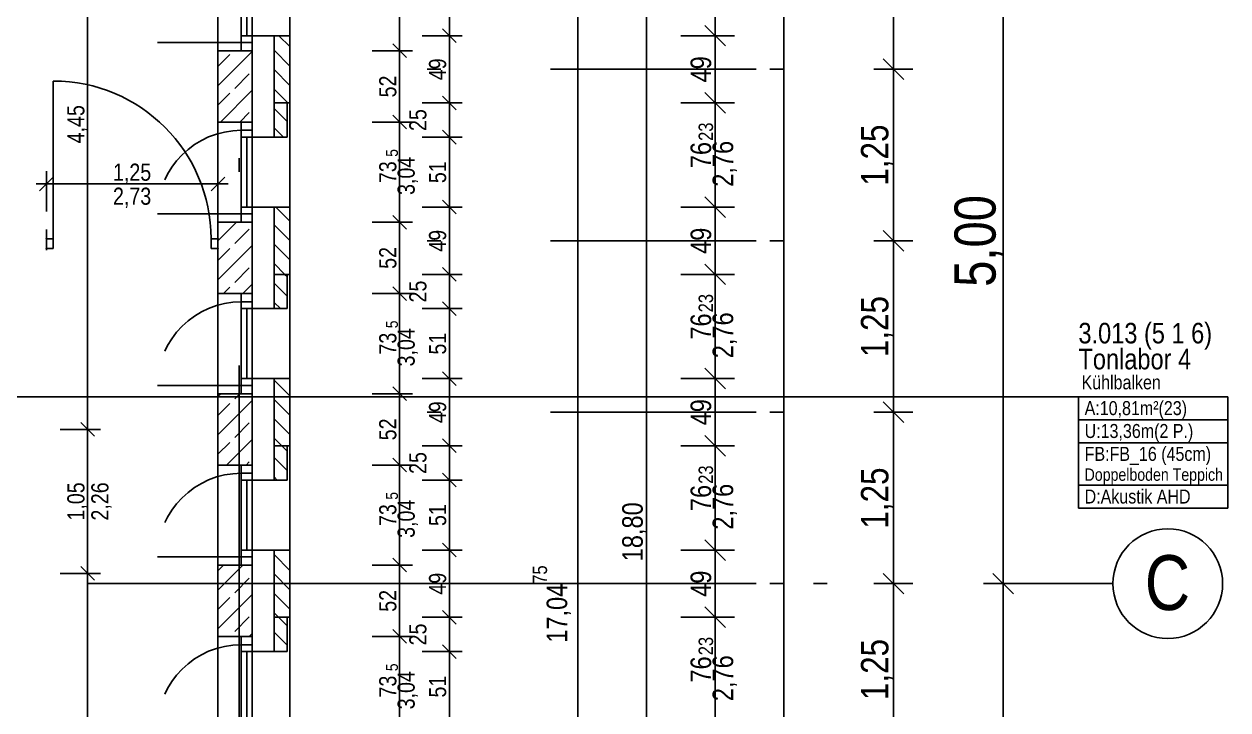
# Model space of a CAD drawing. Extents: x 0.1 to 69.2, y -3.1 to 71.7.
# Drawn here: x 53.24 to 62.02, y 43.11 to 48.11 of the extents above; entities that cross this region are included whole.
import ezdxf

# ---------------------------------------------------------------- set-up
doc = ezdxf.new("R2010")
doc.units = 0
doc.header["$MEASUREMENT"] = 0
for name, pattern in [('Achse', [0.0023, 0, -0.0008, 0.0015, 0]), ('Strichlinie oben', [0.0012, 0.0007, -0.0005]), ('Strichpunktlinie', [0.006703, 0.003528, -0.001764, 0, -0.001411])]:
    doc.linetypes.add(name, pattern=pattern)
for name, color, linetype in [('A11 Achsen-Bem.A', 7, 'Continuous'), ('A11 Achsen.A', 7, 'Continuous'), ('A12 Achsen1-Bem.A', 7, 'Continuous'), ('A12 Achsen1.A', 7, 'Continuous'), ('A27 Unterzug.TK', 7, 'Continuous'), ('A33 Beton Schnitt.TK', 7, 'Continuous'), ('A35 Mauer Schnitt.TK', 7, 'Continuous'), ('A35 Mauer Schnitt_Versatzstein.TK', 7, 'Continuous'), ('A43 Leichte Trennwand.NK', 7, 'Continuous'), ('A48 Fenster.TU', 7, 'Continuous'), ('A71 Bem100.TX', 7, 'Continuous'), ('A74 Raumstempel.TX', 7, 'Continuous')]:
    doc.layers.add(name, color=color, linetype=linetype)
doc.styles.add('ERSTELLTER_STIL_1', font='ARIALN.TTF')
pattern_1 = [(135, (-18.97232, -5.88776), (0.07071068, 0.07071068), [])]
pattern_2 = [(45, (-18.97232, -5.88776), (-0.14142136, 0.14142136), []), (45, (-19.04303, -5.81705), (-0.14142136, 0.14142136), [0.15, -0.05])]

msp = doc.modelspace()

# ---------------------------------------------------------------- hatches: boundary and pattern name
at = {"layer": 'A33 Beton Schnitt.TK', "linetype": 'Continuous', "ltscale": 1000}
h = msp.add_hatch(dxfattribs=at)
h.set_pattern_fill('BETON__STAHLBETON_0003', color=256, scale=100, style=0, pattern_type=2)
h.set_pattern_definition(pattern_2)
h.paths.add_polyline_path([(54.6566, 47.3945), (54.8266, 47.3945), (54.9066, 47.3945), (54.9066, 47.9145), (54.8266, 47.9145), (54.6566, 47.9145)], flags=0)
h = msp.add_hatch(dxfattribs=at)
h.set_pattern_fill('BETON__STAHLBETON_0003', color=256, scale=100, style=0, pattern_type=2)
h.set_pattern_definition(pattern_2)
h.paths.add_polyline_path([(54.6566, 46.1445), (54.8266, 46.1445), (54.9066, 46.1445), (54.9066, 46.6645), (54.8266, 46.6645), (54.6566, 46.6645)], flags=0)
h = msp.add_hatch(dxfattribs=at)
h.set_pattern_fill('BETON__STAHLBETON_0003', color=256, scale=100, style=0, pattern_type=2)
h.set_pattern_definition(pattern_2)
h.paths.add_polyline_path([(54.6566, 44.8945), (54.8266, 44.8945), (54.9066, 44.8945), (54.9066, 45.4145), (54.8266, 45.4145), (54.6566, 45.4145)], flags=0)
h = msp.add_hatch(dxfattribs=at)
h.set_pattern_fill('BETON__STAHLBETON_0003', color=256, scale=100, style=0, pattern_type=2)
h.set_pattern_definition(pattern_2)
h.paths.add_polyline_path([(54.6566, 43.6445), (54.8266, 43.6445), (54.9066, 43.6445), (54.9066, 44.1645), (54.8266, 44.1645), (54.6566, 44.1645)], flags=0)
at = {"layer": 'A35 Mauer Schnitt.TK', "linetype": 'Continuous', "ltscale": 1000}
h = msp.add_hatch(dxfattribs=at)
h.set_pattern_fill('MW_HLZ_0003', color=256, scale=100, style=0, pattern_type=2)
h.set_pattern_definition(pattern_1)
h.paths.add_polyline_path([(55.1816, 48.0245), (55.0666, 48.0245), (55.0666, 47.5345), (55.1816, 47.5345)], flags=0)
h = msp.add_hatch(dxfattribs=at)
h.set_pattern_fill('MW_HLZ_0003', color=256, scale=100, style=0, pattern_type=2)
h.set_pattern_definition(pattern_1)
h.paths.add_polyline_path([(55.1816, 46.7745), (55.0666, 46.7745), (55.0666, 46.2845), (55.1816, 46.2845)], flags=0)
h = msp.add_hatch(dxfattribs=at)
h.set_pattern_fill('MW_HLZ_0003', color=256, scale=100, style=0, pattern_type=2)
h.set_pattern_definition(pattern_1)
h.paths.add_polyline_path([(55.1816, 45.5245), (55.0666, 45.5245), (55.0666, 45.0345), (55.1816, 45.0345)], flags=0)
h = msp.add_hatch(dxfattribs=at)
h.set_pattern_fill('MW_HLZ_0003', color=256, scale=100, style=0, pattern_type=2)
h.set_pattern_definition(pattern_1)
h.paths.add_polyline_path([(55.1816, 44.2745), (55.0666, 44.2745), (55.0666, 43.7845), (55.1816, 43.7845)], flags=0)
at = {"layer": 'A35 Mauer Schnitt_Versatzstein.TK', "linetype": 'Continuous', "ltscale": 1000}
h = msp.add_hatch(dxfattribs=at)
h.set_pattern_fill('MW_HLZ_0003', color=256, scale=100, style=0, pattern_type=2)
h.set_pattern_definition(pattern_1)
h.paths.add_polyline_path([(55.1616, 47.2845), (55.1616, 47.5345), (55.0666, 47.5345), (55.0666, 47.2845)], flags=0)
h = msp.add_hatch(dxfattribs=at)
h.set_pattern_fill('MW_HLZ_0003', color=256, scale=100, style=0, pattern_type=2)
h.set_pattern_definition(pattern_1)
h.paths.add_polyline_path([(55.1616, 46.0345), (55.1616, 46.2845), (55.0666, 46.2845), (55.0666, 46.0345)], flags=0)
h = msp.add_hatch(dxfattribs=at)
h.set_pattern_fill('MW_HLZ_0003', color=256, scale=100, style=0, pattern_type=2)
h.set_pattern_definition(pattern_1)
h.paths.add_polyline_path([(55.1616, 44.7845), (55.1616, 45.0345), (55.0666, 45.0345), (55.0666, 44.7845)], flags=0)
h = msp.add_hatch(dxfattribs=at)
h.set_pattern_fill('MW_HLZ_0003', color=256, scale=100, style=0, pattern_type=2)
h.set_pattern_definition(pattern_1)
h.paths.add_polyline_path([(55.1616, 43.5345), (55.1616, 43.7845), (55.0666, 43.7845), (55.0666, 43.5345)], flags=0)

# ---------------------------------------------------------------- linework, layer by layer
at = {"layer": 'A11 Achsen-Bem.A', "linetype": 'Continuous', "ltscale": 1000}
for p, q in [((60.3816, 49.0295), (60.3816, 44.0295)), ((60.4566, 43.9545), (60.3066, 44.1045)), ((60.239, 44.0295), (60.5223, 44.0295)), ((60.3816, 44.0295), (60.3816, 39.0295))]:
    msp.add_line(p, q, dxfattribs=at)
at = {"layer": 'A11 Achsen.A', "linetype": 'Strichpunktlinie', "ltscale": 1000}
for p, q in [((54.8116, 66.0295), (54.8116, -2.3405)), ((19.6916, 44.0295), (61.1816, 44.0295))]:
    msp.add_line(p, q, dxfattribs=at)
at = {"layer": 'A11 Achsen.A', "linetype": 'Continuous', "ltscale": 1000}
msp.add_circle((61.5816, 44.0295), 0.4, dxfattribs=at)
at = {"layer": 'A12 Achsen1-Bem.A', "linetype": 'Continuous', "ltscale": 1000}
for p, q in [((59.5816, 49.0295), (59.5816, 47.7795)), ((59.6566, 47.7045), (59.5066, 47.8545)), ((59.439, 47.7795), (59.7223, 47.7795)), ((59.5816, 47.7795), (59.5816, 46.5295)), ((59.439, 46.5295), (59.7223, 46.5295)), ((59.6566, 46.4545), (59.5066, 46.6045)), ((59.5816, 46.5295), (59.5816, 45.2795)), ((59.6566, 45.2045), (59.5066, 45.3545)), ((59.439, 45.2795), (59.7223, 45.2795)), ((59.5816, 45.2795), (59.5816, 44.0295)), ((59.6566, 43.9545), (59.5066, 44.1045)), ((59.439, 44.0295), (59.7223, 44.0295)), ((59.5816, 44.0295), (59.5816, 42.7795))]:
    msp.add_line(p, q, dxfattribs=at)
at = {"layer": 'A12 Achsen1.A', "linetype": 'Achse', "ltscale": 1000}
for p, q in [((56.1816, 47.7795), (59.6816, 47.7795)), ((56.1816, 46.5295), (59.6816, 46.5295)), ((56.1816, 45.2795), (59.6816, 45.2795)), ((56.1816, 44.0295), (59.6816, 44.0295))]:
    msp.add_line(p, q, dxfattribs=at)
at = {"layer": 'A27 Unterzug.TK', "linetype": 'Continuous', "ltscale": 1000}
for p, q in [((54.6566, 47.9145), (54.8266, 47.9145)), ((54.8266, 47.9145), (54.9066, 47.9145)), ((54.6566, 47.3945), (54.8266, 47.3945)), ((54.8266, 47.3945), (54.9066, 47.3945)), ((53.4066, 46.6113), (53.4066, 46.5863)), ((54.6566, 46.6645), (54.8266, 46.6645)), ((54.6566, 46.6113), (54.6566, 46.5863)), ((54.8266, 46.6645), (54.9066, 46.6645)), ((53.4066, 46.5863), (53.4066, 46.5438)), ((53.4066, 46.5438), (53.4066, 46.4863)), ((54.6566, 46.5863), (54.6566, 46.5438)), ((54.6566, 46.5438), (54.6566, 46.4863)), ((53.4066, 46.4863), (53.4066, 46.4738)), ((53.4066, 46.4738), (53.4066, 46.4613)), ((54.6566, 46.4863), (54.6566, 46.4738)), ((54.6566, 46.4738), (54.6566, 46.4613)), ((54.6566, 46.1445), (54.8266, 46.1445)), ((54.8266, 46.1445), (54.9066, 46.1445)), ((54.6566, 45.4145), (54.8266, 45.4145)), ((54.8266, 45.4145), (54.9066, 45.4145)), ((54.6566, 44.8945), (54.8266, 44.8945)), ((54.8266, 44.8945), (54.9066, 44.8945)), ((54.6566, 44.1645), (54.8266, 44.1645)), ((54.8266, 44.1645), (54.9066, 44.1645)), ((54.6566, 43.6445), (54.8266, 43.6445)), ((54.8266, 43.6445), (54.9066, 43.6445))]:
    msp.add_line(p, q, dxfattribs=at)
at = {"layer": 'A33 Beton Schnitt.TK', "linetype": 'Continuous', "ltscale": 1000}
for p, q in [((54.6566, 48.6445), (54.6566, 47.9145)), ((54.8266, 48.6445), (54.8266, 47.9145)), ((54.9066, 48.6445), (54.9066, 47.9145)), ((54.8666, 48.5345), (54.8666, 48.0245)), ((54.8266, 48.0245), (54.9066, 48.0245)), ((54.9066, 48.0245), (55.0666, 48.0245)), ((54.8266, 47.9145), (54.9066, 47.9145)), ((54.8266, 47.9145), (54.9066, 47.9145)), ((54.8266, 47.9145), (54.9066, 47.9145)), ((54.9066, 47.9145), (54.9066, 47.3945)), ((54.6566, 47.3945), (54.6566, 46.6645)), ((54.8266, 47.3945), (54.9066, 47.3945)), ((54.8266, 47.3945), (54.9066, 47.3945)), ((54.8266, 47.3945), (54.8266, 46.6645)), ((54.8266, 47.3945), (54.9066, 47.3945)), ((54.9066, 47.3945), (54.9066, 46.6645)), ((54.8266, 47.2845), (54.9066, 47.2845)), ((54.8666, 47.2845), (54.8666, 46.7745)), ((54.9066, 47.2845), (55.0666, 47.2845)), ((54.8266, 46.7745), (54.9066, 46.7745)), ((54.9066, 46.7745), (55.0666, 46.7745)), ((54.8266, 46.6645), (54.9066, 46.6645)), ((54.8266, 46.6645), (54.9066, 46.6645)), ((54.8266, 46.6645), (54.9066, 46.6645)), ((54.9066, 46.6645), (54.9066, 46.1445)), ((54.6566, 46.1445), (54.6566, 45.4145)), ((54.8266, 46.1445), (54.9066, 46.1445)), ((54.8266, 46.1445), (54.9066, 46.1445)), ((54.8266, 46.1445), (54.8266, 45.4145)), ((54.8266, 46.1445), (54.9066, 46.1445)), ((54.9066, 46.1445), (54.9066, 45.4145)), ((54.8266, 46.0345), (54.9066, 46.0345)), ((54.8666, 46.0345), (54.8666, 45.5245)), ((54.9066, 46.0345), (55.0666, 46.0345)), ((54.8266, 45.5245), (54.9066, 45.5245)), ((54.9066, 45.5245), (55.0666, 45.5245)), ((54.8266, 45.4145), (54.9066, 45.4145)), ((54.8266, 45.4145), (54.9066, 45.4145)), ((54.8266, 45.4145), (54.9066, 45.4145)), ((54.9066, 45.4145), (54.9066, 44.8945)), ((54.6566, 44.8945), (54.6566, 44.1645)), ((54.8266, 44.8945), (54.9066, 44.8945)), ((54.8266, 44.8945), (54.9066, 44.8945)), ((54.8266, 44.8945), (54.8266, 44.1645)), ((54.8266, 44.8945), (54.9066, 44.8945)), ((54.9066, 44.8945), (54.9066, 44.1645)), ((54.8266, 44.7845), (54.9066, 44.7845)), ((54.8666, 44.7845), (54.8666, 44.2745)), ((54.9066, 44.7845), (55.0666, 44.7845)), ((54.8266, 44.2745), (54.9066, 44.2745)), ((54.9066, 44.2745), (55.0666, 44.2745)), ((54.8266, 44.1645), (54.9066, 44.1645)), ((54.8266, 44.1645), (54.9066, 44.1645)), ((54.8266, 44.1645), (54.9066, 44.1645)), ((54.9066, 44.1645), (54.9066, 43.6445)), ((54.6566, 43.6445), (54.6566, 42.9145)), ((54.8266, 43.6445), (54.9066, 43.6445)), ((54.8266, 43.6445), (54.9066, 43.6445)), ((54.8266, 43.6445), (54.8266, 42.9145)), ((54.8266, 43.6445), (54.9066, 43.6445)), ((54.9066, 43.6445), (54.9066, 42.9145)), ((54.8266, 43.5345), (54.9066, 43.5345)), ((54.8666, 43.5345), (54.8666, 43.0245)), ((54.9066, 43.5345), (55.0666, 43.5345))]:
    msp.add_line(p, q, dxfattribs=at)
at = {"layer": 'A33 Beton Schnitt.TK', "linetype": 'Continuous', "ltscale": 1000, "flags": 128}
for points in [[(54.6566, 47.9145), (54.6566, 47.3945)], [(54.6566, 46.6645), (54.6566, 46.1445)], [(54.6566, 45.4145), (54.6566, 44.8945)], [(54.6566, 44.1645), (54.6566, 43.6445)]]:
    msp.add_lwpolyline(points, dxfattribs=at)
at = {"layer": 'A33 Beton Schnitt.TK', "linetype": 'Continuous', "lineweight": 0, "ltscale": 1000, "flags": 128}
for points in [[(55.0666, 47.3945), (55.0666, 47.9145)], [(55.0666, 46.1445), (55.0666, 46.6645)], [(55.0666, 44.8945), (55.0666, 45.4145)], [(55.0666, 43.6445), (55.0666, 44.1645)]]:
    msp.add_lwpolyline(points, dxfattribs=at)
at = {"layer": 'A35 Mauer Schnitt.TK', "linetype": 'Continuous', "ltscale": 1000}
for p, q in [((55.1816, 48.0245), (55.1816, 48.7845)), ((55.1416, 48.0245), (55.0666, 48.0245)), ((55.1416, 48.0245), (55.1816, 48.0245)), ((55.1416, 47.5345), (55.0666, 47.5345)), ((55.1416, 47.5345), (55.1816, 47.5345)), ((55.1816, 46.7745), (55.1816, 47.5345)), ((55.1416, 46.7745), (55.0666, 46.7745)), ((55.1416, 46.7745), (55.1816, 46.7745)), ((55.1416, 46.2845), (55.0666, 46.2845)), ((55.1416, 46.2845), (55.1816, 46.2845)), ((55.1816, 45.5245), (55.1816, 46.2845)), ((55.1416, 45.5245), (55.0666, 45.5245)), ((55.1416, 45.5245), (55.1816, 45.5245)), ((55.1416, 45.0345), (55.0666, 45.0345)), ((55.1416, 45.0345), (55.1816, 45.0345)), ((55.1816, 44.2745), (55.1816, 45.0345)), ((55.1416, 44.2745), (55.0666, 44.2745)), ((55.1416, 44.2745), (55.1816, 44.2745)), ((55.1416, 43.7845), (55.0666, 43.7845)), ((55.1416, 43.7845), (55.1816, 43.7845)), ((55.1816, 43.0245), (55.1816, 43.7845))]:
    msp.add_line(p, q, dxfattribs=at)
at = {"layer": 'A35 Mauer Schnitt.TK', "linetype": 'Continuous', "ltscale": 1000, "flags": 128}
for points in [[(55.0666, 48.0245), (55.0666, 47.5345)], [(55.1816, 47.5345), (55.1816, 48.0245)], [(55.0666, 46.7745), (55.0666, 46.2845)], [(55.1816, 46.2845), (55.1816, 46.7745)], [(55.0666, 45.5245), (55.0666, 45.0345)], [(55.1816, 45.0345), (55.1816, 45.5245)], [(55.0666, 44.2745), (55.0666, 43.7845)], [(55.1816, 43.7845), (55.1816, 44.2745)]]:
    msp.add_lwpolyline(points, dxfattribs=at)
at = {"layer": 'A35 Mauer Schnitt_Versatzstein.TK', "linetype": 'Continuous', "ltscale": 1000, "flags": 128}
for points in [[(55.1616, 47.5345), (55.0666, 47.5345)], [(55.0666, 47.5345), (55.0666, 47.2845)], [(55.1616, 47.2845), (55.1616, 47.5345)], [(55.0666, 47.2845), (55.1616, 47.2845)], [(55.1616, 46.2845), (55.0666, 46.2845)], [(55.0666, 46.2845), (55.0666, 46.0345)], [(55.1616, 46.0345), (55.1616, 46.2845)], [(55.0666, 46.0345), (55.1616, 46.0345)], [(55.1616, 45.0345), (55.0666, 45.0345)], [(55.0666, 45.0345), (55.0666, 44.7845)], [(55.1616, 44.7845), (55.1616, 45.0345)], [(55.0666, 44.7845), (55.1616, 44.7845)], [(55.1616, 43.7845), (55.0666, 43.7845)], [(55.0666, 43.7845), (55.0666, 43.5345)], [(55.1616, 43.5345), (55.1616, 43.7845)], [(55.0666, 43.5345), (55.1616, 43.5345)]]:
    msp.add_lwpolyline(points, dxfattribs=at)
at = {"layer": 'A43 Leichte Trennwand.NK', "linetype": 'Continuous', "ltscale": 1000}
for p, q in [((53.4566, 46.5438), (53.4566, 47.6938)), ((53.4566, 46.5438), (53.4066, 46.5438)), ((53.4066, 46.5438), (53.4066, 46.4738)), ((53.4066, 46.5438), (53.4066, 46.4863)), ((53.4566, 46.4738), (53.4566, 46.5438)), ((54.6066, 46.4738), (54.6066, 46.5438)), ((54.6066, 46.5438), (54.6566, 46.5438)), ((54.6566, 46.5438), (54.6566, 46.4738)), ((54.6566, 46.5438), (54.6566, 46.4863)), ((53.4066, 46.4863), (53.4066, 46.4738)), ((53.4066, 46.4738), (53.4566, 46.4738)), ((54.6566, 46.4738), (54.6066, 46.4738)), ((54.6566, 46.4863), (54.6566, 46.4738))]:
    msp.add_line(p, q, dxfattribs=at)
msp.add_arc((53.4566, 46.5438), 1.15, 0, 90, dxfattribs=at)
for p in [(53.4066, 46.5438), (54.6566, 46.5438), (53.4066, 46.4738), (54.6566, 46.4738)]:
    msp.add_point(p, dxfattribs=at)
at = {"layer": 'A48 Fenster.TU', "linetype": 'Strichlinie oben', "ltscale": 1000}
for p, q in [((54.8266, 47.9745), (54.2166, 47.9745)), ((54.8266, 46.7245), (54.2166, 46.7245)), ((54.8266, 45.4745), (54.2166, 45.4745)), ((54.8266, 44.2245), (54.2166, 44.2245))]:
    msp.add_line(p, q, dxfattribs=at)
at = {"layer": 'A48 Fenster.TU', "linetype": 'Continuous', "ltscale": 1000}
for p, q in [((54.8266, 47.9745), (54.9066, 47.9745)), ((54.8266, 47.3345), (54.9066, 47.3345)), ((54.8266, 46.7245), (54.9066, 46.7245)), ((54.8266, 46.0845), (54.9066, 46.0845)), ((54.8266, 45.4745), (54.9066, 45.4745)), ((54.8266, 44.8345), (54.9066, 44.8345)), ((54.8266, 44.2245), (54.9066, 44.2245)), ((54.8266, 43.5845), (54.9066, 43.5845))]:
    msp.add_line(p, q, dxfattribs=at)
at = {"layer": 'A48 Fenster.TU', "linetype": 'Strichlinie oben', "ltscale": 1000}
for centre in [(54.8266, 47.9745), (54.8266, 46.7245), (54.8266, 45.4745), (54.8266, 44.2245), (54.8266, 42.9745)]:
    msp.add_arc(centre, 0.61, 90, 180, dxfattribs=at)
at = {"layer": 'A71 Bem100.TX', "linetype": 'Continuous', "ltscale": 1000}
for p, q in [((58.7816, 3.6595), (58.7816, 57.6495)), ((57.7816, 35.1045), (57.7816, 53.9045)), ((57.2816, 35.3545), (57.2816, 52.402)), ((53.7066, 45.1545), (53.7066, 49.6045)), ((58.2816, 48.0245), (58.2816, 48.7845)), ((55.9816, 47.9145), (55.9816, 48.6445)), ((56.3446, 48.0245), (56.3446, 48.5345)), ((58.2066, 48.0995), (58.3566, 47.9495)), ((56.4383, 48.0245), (56.1446, 48.0245)), ((56.2946, 48.0745), (56.3946, 47.9745)), ((56.3446, 47.5345), (56.3446, 48.0245)), ((58.4223, 48.0245), (58.0316, 48.0245)), ((58.2816, 47.5345), (58.2816, 48.0245)), ((55.9316, 47.9645), (56.0316, 47.8645)), ((56.0754, 47.9145), (55.7816, 47.9145)), ((55.9816, 47.3945), (55.9816, 47.9145)), ((56.2946, 47.5845), (56.3946, 47.4845)), ((58.2066, 47.6095), (58.3566, 47.4595)), ((56.4383, 47.5345), (56.1446, 47.5345)), ((56.3446, 47.2845), (56.3446, 47.5345)), ((58.4223, 47.5345), (58.0316, 47.5345)), ((58.2816, 46.7745), (58.2816, 47.5345)), ((55.9316, 47.4445), (56.0316, 47.3445)), ((56.0754, 47.3945), (55.7816, 47.3945)), ((55.9816, 46.6645), (55.9816, 47.3945)), ((56.2946, 47.3345), (56.3946, 47.2345)), ((56.4383, 47.2845), (56.1446, 47.2845)), ((56.3446, 46.7745), (56.3446, 47.2845)), ((53.4566, 46.9938), (53.3566, 46.8938)), ((53.4066, 46.7438), (53.4066, 47.0375)), ((54.6066, 46.8938), (54.7066, 46.9938)), ((54.6566, 46.7438), (54.6566, 47.0375)), ((53.3316, 46.9438), (53.4066, 46.9438)), ((53.4066, 46.9438), (54.6566, 46.9438)), ((54.6566, 46.9438), (54.7316, 46.9438)), ((56.2946, 46.8245), (56.3946, 46.7245)), ((58.2066, 46.8495), (58.3566, 46.6995)), ((55.9316, 46.7145), (56.0316, 46.6145)), ((56.4383, 46.7745), (56.1446, 46.7745)), ((56.3446, 46.2845), (56.3446, 46.7745)), ((58.4223, 46.7745), (58.0316, 46.7745)), ((58.2816, 46.2845), (58.2816, 46.7745)), ((56.0754, 46.6645), (55.7816, 46.6645)), ((55.9816, 46.1445), (55.9816, 46.6645)), ((58.2066, 46.3595), (58.3566, 46.2095)), ((56.4383, 46.2845), (56.1446, 46.2845)), ((56.2946, 46.3345), (56.3946, 46.2345)), ((56.3446, 46.0345), (56.3446, 46.2845)), ((58.4223, 46.2845), (58.0316, 46.2845)), ((58.2816, 45.5245), (58.2816, 46.2845)), ((55.9316, 46.1945), (56.0316, 46.0945)), ((56.0754, 46.1445), (55.7816, 46.1445)), ((55.9816, 45.4145), (55.9816, 46.1445)), ((56.2946, 46.0845), (56.3946, 45.9845)), ((56.4383, 46.0345), (56.1446, 46.0345)), ((56.3446, 45.5245), (56.3446, 46.0345)), ((56.2946, 45.5745), (56.3946, 45.4745)), ((58.2066, 45.5995), (58.3566, 45.4495)), ((55.9316, 45.4645), (56.0316, 45.3645)), ((56.4383, 45.5245), (56.1446, 45.5245)), ((56.3446, 45.0345), (56.3446, 45.5245)), ((58.4223, 45.5245), (58.0316, 45.5245)), ((58.2816, 45.0345), (58.2816, 45.5245)), ((56.0754, 45.4145), (55.7816, 45.4145)), ((55.9816, 44.8945), (55.9816, 45.4145)), ((53.6566, 45.2045), (53.7566, 45.1045)), ((53.8004, 45.1545), (53.5066, 45.1545)), ((53.7066, 44.1045), (53.7066, 45.1545)), ((56.4383, 45.0345), (56.1446, 45.0345)), ((56.2946, 45.0845), (56.3946, 44.9845)), ((56.3446, 44.7845), (56.3446, 45.0345)), ((58.4223, 45.0345), (58.0316, 45.0345)), ((58.2066, 45.1095), (58.3566, 44.9595)), ((58.2816, 44.2745), (58.2816, 45.0345)), ((55.9316, 44.9445), (56.0316, 44.8445)), ((56.0754, 44.8945), (55.7816, 44.8945)), ((55.9816, 44.1645), (55.9816, 44.8945)), ((56.4383, 44.7845), (56.1446, 44.7845)), ((56.2946, 44.8345), (56.3946, 44.7345)), ((56.3446, 44.2745), (56.3446, 44.7845)), ((56.2946, 44.3245), (56.3946, 44.2245)), ((58.2066, 44.3495), (58.3566, 44.1995)), ((56.4383, 44.2745), (56.1446, 44.2745)), ((56.3446, 43.7845), (56.3446, 44.2745)), ((58.4223, 44.2745), (58.0316, 44.2745)), ((58.2816, 43.7845), (58.2816, 44.2745)), ((53.6566, 44.1545), (53.7566, 44.0545)), ((56.0754, 44.1645), (55.7816, 44.1645)), ((55.9316, 44.2145), (56.0316, 44.1145)), ((55.9816, 43.6445), (55.9816, 44.1645)), ((53.8004, 44.1045), (53.5066, 44.1045)), ((53.7066, 39.6545), (53.7066, 44.1045)), ((56.2946, 43.8345), (56.3946, 43.7345)), ((58.2066, 43.8595), (58.3566, 43.7095)), ((56.4383, 43.7845), (56.1446, 43.7845)), ((56.3446, 43.5345), (56.3446, 43.7845)), ((58.4223, 43.7845), (58.0316, 43.7845)), ((58.2816, 43.0245), (58.2816, 43.7845)), ((56.0754, 43.6445), (55.7816, 43.6445)), ((55.9316, 43.6945), (56.0316, 43.5945)), ((55.9816, 42.9145), (55.9816, 43.6445)), ((56.4383, 43.5345), (56.1446, 43.5345)), ((56.2946, 43.5845), (56.3946, 43.4845)), ((56.3446, 43.0245), (56.3446, 43.5345))]:
    msp.add_line(p, q, dxfattribs=at)
at = {"layer": 'A74 Raumstempel.TX', "linetype": 'Continuous', "ltscale": 1000}
for p, q in [((52.003, 45.3903), (60.9305, 45.3903)), ((60.9305, 45.3903), (62.0203, 45.3903)), ((60.9305, 45.3903), (60.9305, 44.5809)), ((62.0203, 45.3903), (62.0203, 44.5809)), ((60.9305, 45.2236), (62.0203, 45.2236)), ((60.9305, 45.0569), (62.0203, 45.0569)), ((60.9305, 44.7477), (62.0203, 44.7477)), ((60.9305, 44.5809), (62.0203, 44.5809))]:
    msp.add_line(p, q, dxfattribs=at)

# ---------------------------------------------------------------- texts
at = {"linetype": 'Continuous', "attachment_point": 7, "rotation": 90, "style": 'ERSTELLTER_STIL_1'}
for s, insert, char_height in [('{2,76\\A1{\\H0.7x;\\S23^  ;}}', (58.4412, 46.9231), 0.15), ('{3,04\\A1{\\H0.7x;\\S5^  ;}}', (56.1146, 46.8631), 0.125), ('{2,76\\A1{\\H0.7x;\\S23^  ;}}', (58.4412, 45.6731), 0.15), ('{3,04\\A1{\\H0.7x;\\S5^  ;}}', (56.1146, 45.6131), 0.125), ('{2,76\\A1{\\H0.7x;\\S23^  ;}}', (58.4412, 44.4231), 0.15), ('{3,04\\A1{\\H0.7x;\\S5^  ;}}', (56.1146, 44.3631), 0.125), ('{17,04\\A1{\\H0.7x;\\S75^  ;}}', (57.2312, 43.5989), 0.15), ('{2,76\\A1{\\H0.7x;\\S23^  ;}}', (58.4412, 43.1731), 0.15), ('{3,04\\A1{\\H0.7x;\\S5^  ;}}', (56.1146, 43.1131), 0.125)]:
    msp.add_mtext(s, dxfattribs=dict(at, insert=insert, char_height=char_height))
at = {"layer": 'A11 Achsen-Bem.A', "linetype": 'Continuous', "insert": (60.3823, 46.1935), "char_height": 0.3, "attachment_point": 7, "rotation": 90, "style": 'ERSTELLTER_STIL_1'}
msp.add_mtext('{5,00}', dxfattribs=at)
at = {"layer": 'A11 Achsen.A', "linetype": 'Continuous', "insert": (61.4141, 44.0341), "char_height": 0.4, "attachment_point": 4, "style": 'ERSTELLTER_STIL_1'}
msp.add_mtext('{C}', dxfattribs=at)
at = {"layer": 'A12 Achsen1-Bem.A', "linetype": 'Continuous', "char_height": 0.2, "attachment_point": 7, "rotation": 90, "style": 'ERSTELLTER_STIL_1'}
for insert in [(59.5821, 46.9305), (59.5821, 45.6805), (59.5821, 44.4305), (59.5821, 43.1805)]:
    msp.add_mtext('{1,25}', dxfattribs=dict(at, insert=insert))
at = {"layer": 'A71 Bem100.TX', "linetype": 'Continuous', "attachment_point": 7, "rotation": 90, "style": 'ERSTELLTER_STIL_1'}
for s, insert, char_height in [('{49}', (56.3222, 47.6995), 0.125), ('{49}', (58.2548, 47.6835), 0.15), ('{52}', (55.9593, 47.5745), 0.125), ('{4,45}', (53.7064, 47.2395), 0.125), ('{25}', (56.1785, 47.3295), 0.125), ('{76}', (58.2548, 47.0585), 0.15), ('{73}', (55.9593, 46.9495), 0.125), ('{51}', (56.3222, 46.9495), 0.125), ('{49}', (58.2548, 46.4335), 0.15), ('{49}', (56.3222, 46.4495), 0.125), ('{52}', (55.9593, 46.3245), 0.125), ('{25}', (56.1785, 46.0795), 0.125), ('{76}', (58.2548, 45.8085), 0.15), ('{73}', (55.9593, 45.6995), 0.125), ('{51}', (56.3222, 45.6995), 0.125), ('{49}', (56.3222, 45.1995), 0.125), ('{49}', (58.2548, 45.1835), 0.15), ('{52}', (55.9593, 45.0745), 0.125), ('{25}', (56.1785, 44.8295), 0.125), ('{1,05}', (53.7069, 44.4895), 0.125), ('{2,26}', (53.8819, 44.4895), 0.125), ('{76}', (58.2548, 44.5585), 0.15), ('{73}', (55.9593, 44.4495), 0.125), ('{51}', (56.3222, 44.4495), 0.125), ('{18,80}', (57.782, 44.1925), 0.15), ('{49}', (56.3222, 43.9495), 0.125), ('{49}', (58.2548, 43.9335), 0.15), ('{52}', (55.9593, 43.8245), 0.125), ('{25}', (56.1785, 43.5795), 0.125), ('{76}', (58.2548, 43.3085), 0.15), ('{73}', (55.9593, 43.1995), 0.125), ('{51}', (56.3222, 43.1995), 0.125)]:
    msp.add_mtext(s, dxfattribs=dict(at, insert=insert, char_height=char_height))
at = {"layer": 'A71 Bem100.TX', "linetype": 'Continuous', "char_height": 0.125, "attachment_point": 7, "style": 'ERSTELLTER_STIL_1'}
for s, insert in [('{1,25}', (53.8916, 46.9435)), ('{2,73}', (53.8916, 46.7685))]:
    msp.add_mtext(s, dxfattribs=dict(at, insert=insert))
at = {"layer": 'A74 Raumstempel.TX', "linetype": 'Continuous', "style": 'ERSTELLTER_STIL_1'}
for s, insert, char_height, attachment_point in [('{3.013 (5 1 6)}', (60.9305, 45.7357), 0.15, 7), ('{Tonlabor 4}', (60.9305, 45.5897), 0.15, 7), ('{Kühlbalken}', (60.953, 45.5482), 0.102, 1), ('{A:10,81m²(23)}', (60.9755, 45.3602), 0.102, 1), ('{U:13,36m(2 P.)}', (60.9755, 45.1934), 0.102, 1), ('{FB:FB_16 (45cm)}', (60.9755, 45.0267), 0.102, 1), ('{Doppelboden Teppich}', (60.9755, 44.8695), 0.09, 1), ('{D:Akustik AHD}', (60.9755, 44.7158), 0.102, 1)]:
    msp.add_mtext(s, dxfattribs=dict(at, insert=insert, char_height=char_height, attachment_point=attachment_point))

doc.saveas('drawing.dxf')
